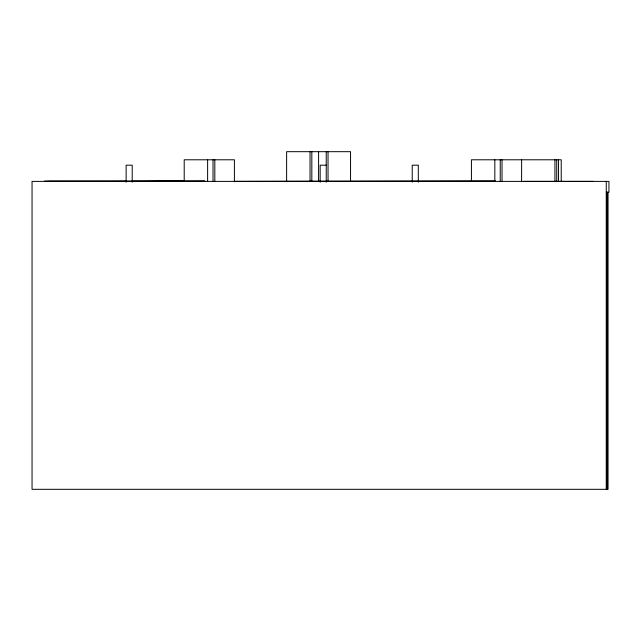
<?xml version="1.0" encoding="UTF-8"?>
<svg xmlns="http://www.w3.org/2000/svg" width="641" height="641" viewBox="0 0 641 641"><rect width="100%" height="100%" fill="white"/><g stroke="black" fill="none" stroke-linecap="round" stroke-linejoin="round"><path stroke-width="0.96" d="M326.237 165.186L320.163 165.186L320.163 182.196M126.277 181.243L44.429 181.243L126.277 181.547M132.054 181.243L183.094 181.243L132.054 181.547M606.25 192.204L608.95 192.204L608.95 181.395L32.05 181.395L32.05 489.315L608.053 489.315L608.053 192.204M607.147 192.204L607.147 489.315M606.25 181.395L606.25 489.315M593.101 181.371L523.769 181.371M561.228 181.395L561.228 159.785L471.423 159.785L471.423 181.395M558.527 159.785L558.527 181.395M556.733 159.785L556.733 181.395M554.93 159.785L554.93 181.395M521.614 159.785L521.614 181.756M502.031 159.785L502.031 181.395M500.236 159.785L500.236 181.395M494.828 159.785L494.828 181.395M418.301 182.196L418.301 165.186L412.227 165.186L412.227 182.196M350.547 181.331L350.547 151.685L286.623 151.685L286.623 181.331M328.04 151.685L328.04 181.395M326.237 151.685L326.237 182.196M318.585 151.685L318.585 181.651M311.83 151.685L311.83 181.651M310.036 151.685L310.036 181.395M234.406 181.756L234.406 159.785L184.207 159.785L184.207 181.395M214.823 159.785L214.823 181.395M213.02 159.785L213.02 181.395M207.62 159.785L207.62 181.395M132.214 182.196L132.214 165.186L126.133 165.186L126.133 182.196M204.808 181.107L48.812 181.411L204.808 181.107M495.293 181.107L235.303 181.411L495.293 181.107"/></g></svg>
